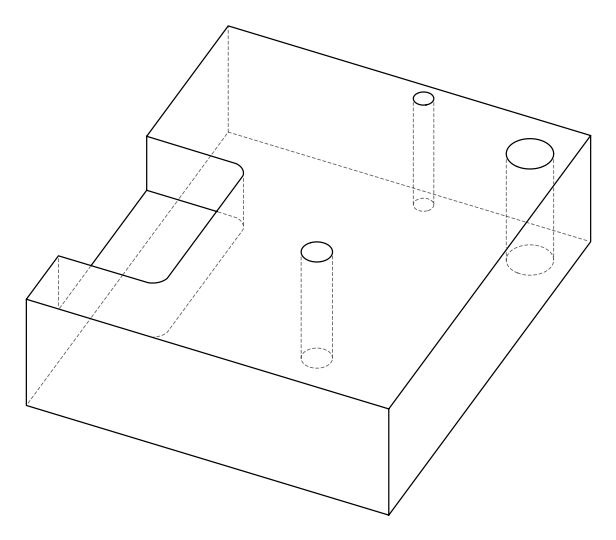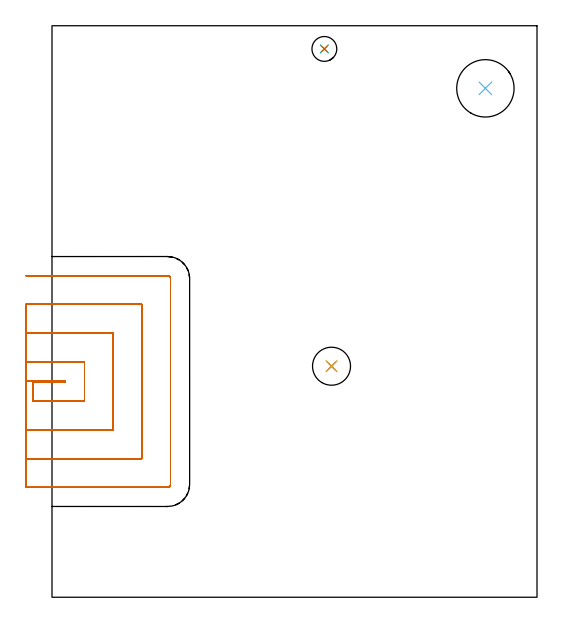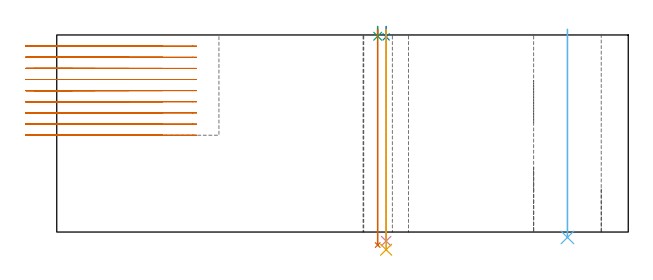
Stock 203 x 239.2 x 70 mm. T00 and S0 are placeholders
(PLAN: 7 operations, 5 tool changes, 18 min)
(1 MILL_SLOT | SLOT_PARTIAL_RECTANGULAR | NXT0201_012 | Follow Part, ap 4, ae 75% | 16.7 min | 213192 mm3)
(2 SPOT_DRILL | STEP1HOLE | NXT0321_9005460120000 | 0.03 min | 11 mm3)
(3 SPOT_DRILL_1 | STEP1HOLE_2 | NXT0321_9005460120000 | 0.03 min | 4 mm3)
(4 DRILL_THROUGH_HOLE_INTO_CENTER | STEP1HOLE | NXT0301_065 | 0.3 min | 4845 mm3)
(5 DRILL_TO_ENLARGE_THROUGH_HOLE | STEP1HOLE | UGT0301_241 | 0.31 min | 9055 mm3)
(6 INDEXABLE_INSERT_DRILL_THROUGH_HOLE_FROM_SOLID | STEP1HOLE_1 | NXT0302_019 | 0.3 min | 31648 mm3)
(7 DRILL_THROUGH_HOLE_INTO_CENTER_1 | STEP1HOLE_2 | UGT0301_217 | 0.31 min | 5941 mm3)
(TOOL NXT0201_012 | ENDMILL 16mm [2P460-1600-NA 1630] | D16 FL38 Z6)
(TOOL NXT0321_9005460120000 | NC Spot Drill, 142deg, 12mm, Carbide, Uncoated | D12 PA142 FL30 Z2)
(TOOL NXT0301_065 | Carbide Drill 9.4mm [860.1-0940-075A1-MM 2214] | D9.4 PA140 FL98 Z2)
(TOOL UGT0301_241 | Twist Drill 15.9 mm | D15.9 PA118 FL120 Z2)
(TOOL NXT0302_019 | Index. Insert Drill 24mm [880-D2400L25-05] | D24 PA176 FL120 Z2)
(TOOL UGT0301_217 | Twist Drill 10.4 mm | D10.4 PA118 FL82 Z2)
(OP 1 MILL_SLOT)
G17 G21 G94 G90
T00 M6
G54
G17 G0 G90 X-11. Y90.6 S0 M3
G43 Z80. H1
Z66.044
G94 G1 X-8. F250.
X5.6 F500.
Y90.
X-8.
Y82.
X13.6
Y98.6
X-8.
X-11. F250.
Y70.
X-8.
X25.6 F500.
Y110.6
X-8.
X-11. F250.
Y58.
X-8.
X37.6 F500.
Y122.6
X-8.
X-11. F250.
Y46.
X-8.
X48.3 F500.
G3 X49.6 Y47.3 R1.3
G1 Y133.3
G3 X48.3 Y134.6 R1.3
G1 X-8.
X-11. F250.
G0 Y90.6 Z62.089
G1 X-8.
X5.6 F500.
Y90.
X-8.
Y82.
X13.6
Y98.6
X-8.
X-11. F250.
Y70.
X-8.
X25.6 F500.
Y110.6
X-8.
X-11. F250.
Y58.
X-8.
X37.6 F500.
Y122.6
X-8.
X-11. F250.
Y46.
X-8.
X48.3 F500.
G3 X49.6 Y47.3 R1.3
G1 Y133.3
G3 X48.3 Y134.6 R1.3
G1 X-8.
X-11. F250.
G0 Y90.6 Z58.133
G1 X-8.
X5.6 F500.
Y90.
X-8.
Y82.
X13.6
Y98.6
X-8.
X-11. F250.
Y70.
X-8.
X25.6 F500.
Y110.6
X-8.
X-11. F250.
Y58.
X-8.
X37.6 F500.
Y122.6
X-8.
X-11. F250.
Y46.
X-8.
X48.3 F500.
G3 X49.6 Y47.3 R1.3
G1 Y133.3
G3 X48.3 Y134.6 R1.3
G1 X-8.
X-11. F250.
G0 Y90.6 Z54.178
G1 X-8.
X5.6 F500.
Y90.
X-8.
Y82.
X13.6
Y98.6
X-8.
X-11. F250.
Y70.
X-8.
X25.6 F500.
Y110.6
X-8.
X-11. F250.
Y58.
X-8.
X37.6 F500.
Y122.6
X-8.
X-11. F250.
Y46.
X-8.
X48.3 F500.
G3 X49.6 Y47.3 R1.3
G1 Y133.3
G3 X48.3 Y134.6 R1.3
G1 X-8.
X-11. F250.
G0 Y90.6 Z50.222
G1 X-8.
X5.6 F500.
Y90.
X-8.
Y82.
X13.6
Y98.6
X-8.
X-11. F250.
Y70.
X-8.
X25.6 F500.
Y110.6
X-8.
X-11. F250.
Y58.
X-8.
X37.6 F500.
Y122.6
X-8.
X-11. F250.
Y46.
X-8.
X48.3 F500.
G3 X49.6 Y47.3 R1.3
G1 Y133.3
G3 X48.3 Y134.6 R1.3
G1 X-8.
X-11. F250.
G0 Y90.6 Z46.267
G1 X-8.
X5.6 F500.
Y90.
X-8.
Y82.
X13.6
Y98.6
X-8.
X-11. F250.
Y70.
X-8.
X25.6 F500.
Y110.6
X-8.
X-11. F250.
Y58.
X-8.
X37.6 F500.
Y122.6
X-8.
X-11. F250.
Y46.
X-8.
X48.3 F500.
G3 X49.6 Y47.3 R1.3
G1 Y133.3
G3 X48.3 Y134.6 R1.3
G1 X-8.
X-11. F250.
G0 Y90.6 Z42.311
G1 X-8.
X5.6 F500.
Y90.
X-8.
Y82.
X13.6
Y98.6
X-8.
X-11. F250.
Y70.
X-8.
X25.6 F500.
Y110.6
X-8.
X-11. F250.
Y58.
X-8.
X37.6 F500.
Y122.6
X-8.
X-11. F250.
Y46.
X-8.
X48.3 F500.
G3 X49.6 Y47.3 R1.3
G1 Y133.3
G3 X48.3 Y134.6 R1.3
G1 X-8.
X-11. F250.
G0 Y90.6 Z38.356
G1 X-8.
X5.6 F500.
Y90.
X-8.
Y82.
X13.6
Y98.6
X-8.
X-11. F250.
Y70.
X-8.
X25.6 F500.
Y110.6
X-8.
X-11. F250.
Y58.
X-8.
X37.6 F500.
Y122.6
X-8.
X-11. F250.
Y46.
X-8.
X48.3 F500.
G3 X49.6 Y47.3 R1.3
G1 Y133.3
G3 X48.3 Y134.6 R1.3
G1 X-8.
X-11. F250.
G0 Y90.6 Z34.4
G1 X-8.
X5.6 F500.
Y90.
X-8.
Y82.
X13.6
Y98.6
X-8.
X-11. F250.
Y70.
X-8.
X25.6 F500.
Y110.6
X-8.
X-11. F250.
Y58.
X-8.
X37.6 F500.
Y122.6
X-8.
X-11. F250.
Y46.
X-8.
X48.3 F500.
G3 X49.6 Y47.3 R1.3
G1 Y133.3
G3 X48.3 Y134.6 R1.3
G1 X-8.
X-11. F250.
G0 Z80.
M5
M2
(OP 2 SPOT_DRILL)
G17 G21 G94 G90
T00 M6
G54
G17 G0 G90 X117. Y96.7 S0 M3
G43 Z80. H0
G94 G81 G98 Z69.316 F250. R73.
G80
M5
M2
(OP 3 SPOT_DRILL_1)
G17 G21 G94 G90
T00 M6
G54
G17 G0 G90 X114. Y229.5 S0 M3
G43 Z80. H0
G94 G81 G98 Z69.552 F250. R73.
G80
M5
M2
(OP 4 DRILL_THROUGH_HOLE_INTO_CENTER)
G17 G21 G94 G90
T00 M6
G54
G17 G0 G90 X117. Y96.7 S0 M3
G43 Z80. H1
G94 G73 G98 Z-3.211 F250. Q9.151 R72.
G80
M5
M2
(OP 5 DRILL_TO_ENLARGE_THROUGH_HOLE)
G17 G21 G94 G90
T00 M6
G54
G17 G0 G90 X117. Y96.7 S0 M3
G43 Z80. H0
G94 G73 G98 Z-6.277 F250. Q15.255 R72.
G80
M5
M2
(OP 6 INDEXABLE_INSERT_DRILL_THROUGH_HOLE_FROM_SOLID)
G17 G21 G94 G90
T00 M6
G54
G17 G0 G90 X181.4 Y213. S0 M3
G43 Z80. H1
G94 G81 G98 Z-1.919 F250. R72.
G80
M5
M2
(OP 7 DRILL_THROUGH_HOLE_INTO_CENTER_1)
G17 G21 G94 G90
T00 M6
G54
G17 G0 G90 X114. Y229.5 S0 M3
G43 Z80. H0
G94 G73 G98 Z-4.624 F250. Q9.328 R72.
G80
M5
M2
